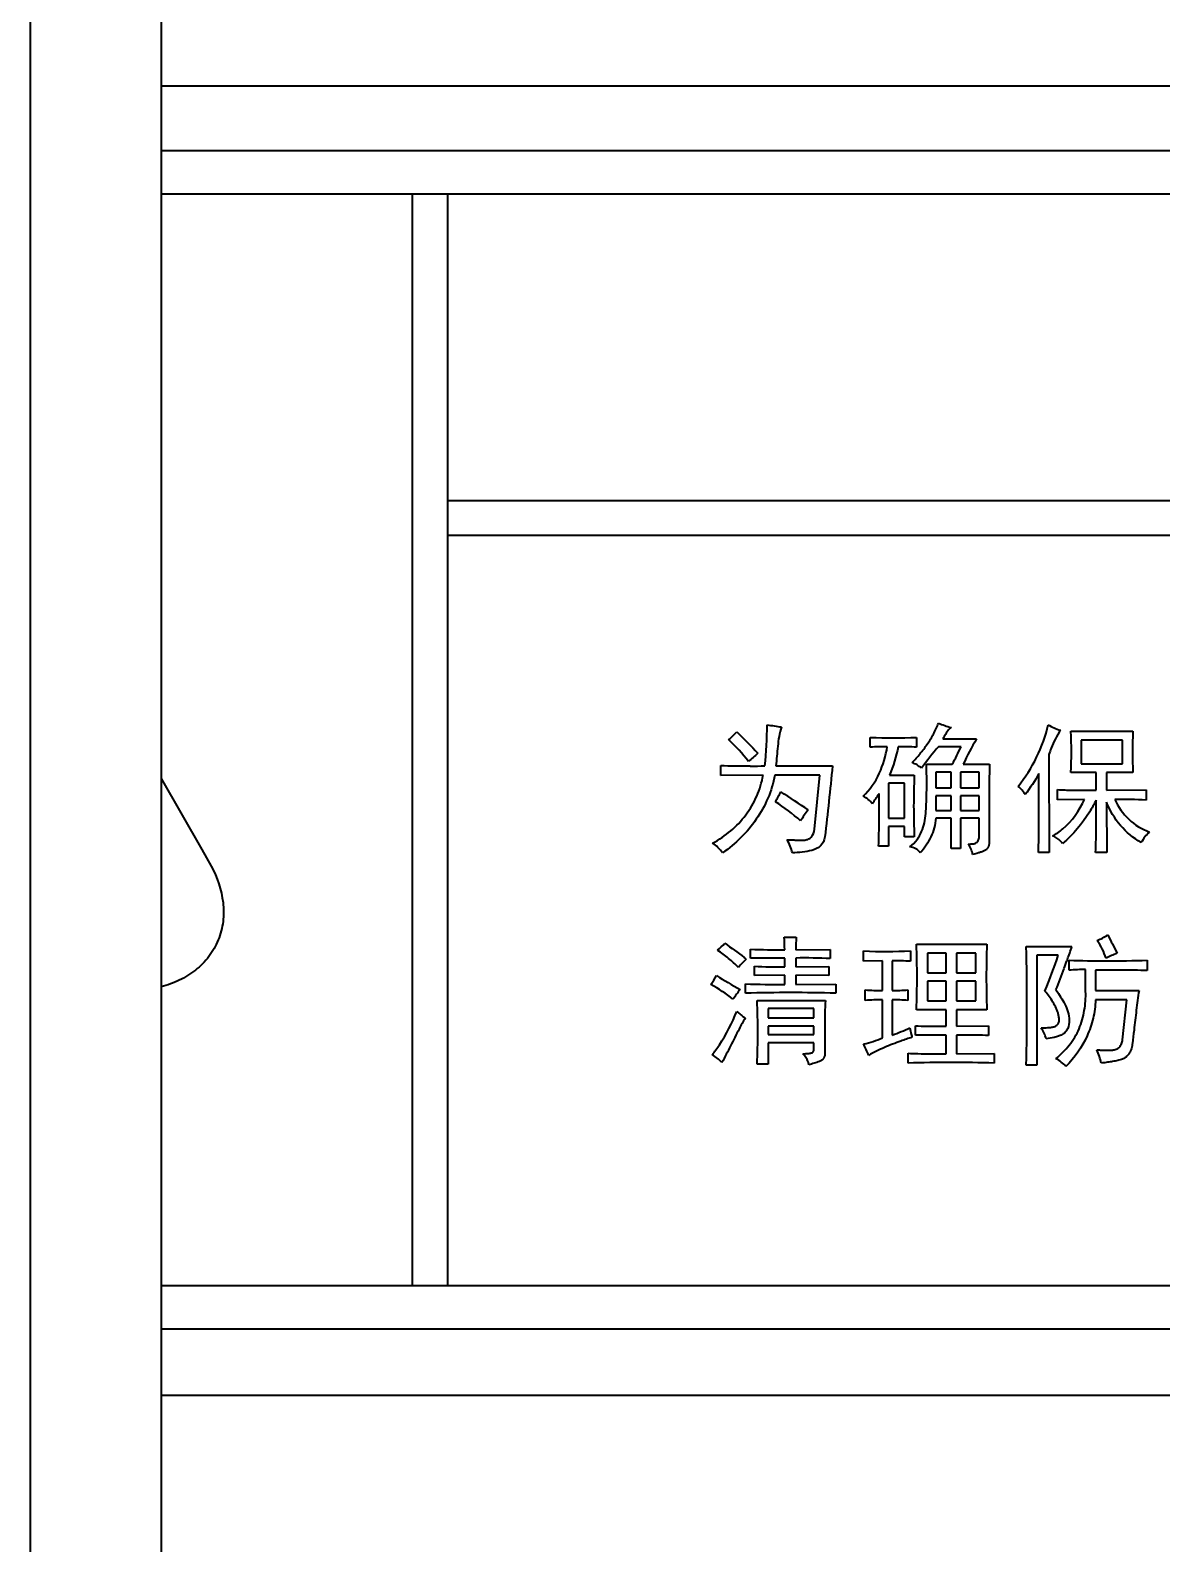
# Model space of a CAD drawing. Header units: millimetres. Extents: x 32496 to 166256, y 3504 to 23939.
# Drawn here: x 50176.64 to 50202.57, y 11581.68 to 11616.35 of the extents above; entities that cross this region are included whole.
import ezdxf

# ---------------------------------------------------------------- set-up
doc = ezdxf.new("R2010")
doc.units = ezdxf.units.MM
doc.layers.get('0').update_dxf_attribs({"lineweight": 35})

msp = doc.modelspace()

# ---------------------------------------------------------------- linework, layer by layer
at = {"linetype": 'Continuous'}
for p, q in [((50176.64, 13391.575), (50176.64, 10882.575)), ((50179.64, 13391.575), (50179.64, 10882.575)), ((50179.64, 11615.075), (50242.84, 11615.075)), ((50179.64, 11613.593), (50242.91, 11613.593)), ((50242.91, 11612.593), (50179.64, 11612.593)), ((50185.401, 11587.594), (50185.401, 11612.593)), ((50186.201, 11612.593), (50186.201, 11605.578)), ((50186.201, 11605.578), (50243.34, 11605.578)), ((50186.201, 11605.578), (50186.201, 11604.778)), ((50243.34, 11604.778), (50186.201, 11604.778)), ((50186.201, 11604.778), (50186.201, 11587.594)), ((50195.889, 11599.926), (50195.889, 11600.152)), ((50196.948, 11600.152), (50196.948, 11599.926)), ((50197.553, 11600.115), (50198.322, 11600.115)), ((50200.485, 11600.291), (50201.91, 11600.291)), ((50201.67, 11600.089), (50200.725, 11600.089)), ((50200.725, 11600.089), (50200.725, 11599.547)), ((50201.67, 11599.547), (50201.67, 11600.089)), ((50197.969, 11599.938), (50197.452, 11599.938)), ((50199.981, 11599.762), (50199.987, 11597.518)), ((50192.466, 11599.276), (50192.466, 11599.51)), ((50193.095, 11599.497), (50193.136, 11599.497)), ((50193.095, 11599.497), (50193.136, 11599.497)), ((50193.726, 11599.497), (50195.024, 11599.497)), ((50197.175, 11599.535), (50197.767, 11599.535)), ((50197.743, 11599.358), (50197.389, 11599.358)), ((50197.389, 11599.358), (50197.389, 11598.993)), ((50197.743, 11598.993), (50197.743, 11599.358)), ((50198.385, 11599.358), (50197.957, 11599.358)), ((50197.957, 11599.358), (50197.957, 11598.993)), ((50198.02, 11599.535), (50198.625, 11599.535)), ((50198.385, 11598.993), (50198.385, 11599.358)), ((50200.725, 11599.547), (50201.67, 11599.547)), ((50179.64, 11599.213), (50180.571, 11597.582)), ((50193.436, 11599.283), (50192.466, 11599.276)), ((50194.735, 11599.283), (50193.701, 11599.283)), ((50194.609, 11598.047), (50194.735, 11599.283)), ((50196.671, 11599.106), (50196.306, 11599.106)), ((50196.306, 11599.106), (50196.306, 11598.3)), ((50196.331, 11599.283), (50196.898, 11599.283)), ((50196.671, 11598.3), (50196.671, 11599.106)), ((50201.065, 11599.346), (50200.485, 11599.346)), ((50201.065, 11598.942), (50201.065, 11599.346)), ((50201.91, 11599.346), (50201.305, 11599.346)), ((50201.305, 11599.346), (50201.305, 11598.942)), ((50197.389, 11598.993), (50197.743, 11598.993)), ((50197.743, 11598.816), (50197.389, 11598.816)), ((50197.389, 11598.816), (50197.389, 11598.476)), ((50197.743, 11598.476), (50197.743, 11598.816)), ((50197.957, 11598.993), (50198.385, 11598.993)), ((50198.385, 11598.816), (50197.957, 11598.816)), ((50197.957, 11598.816), (50197.957, 11598.476)), ((50198.385, 11598.476), (50198.385, 11598.816)), ((50200.183, 11598.722), (50200.183, 11598.955)), ((50200.8, 11598.728), (50200.183, 11598.722)), ((50201.305, 11598.942), (50202.212, 11598.949)), ((50201.305, 11598.665), (50201.311, 11597.518)), ((50202.212, 11598.949), (50202.212, 11598.716)), ((50197.389, 11598.476), (50197.743, 11598.476)), ((50197.957, 11598.476), (50198.385, 11598.476)), ((50196.306, 11598.3), (50196.671, 11598.3)), ((50196.671, 11598.111), (50196.306, 11598.111)), ((50196.306, 11598.111), (50196.306, 11597.657)), ((50196.671, 11597.871), (50196.671, 11598.111)), ((50197.743, 11598.3), (50197.389, 11598.3)), ((50197.743, 11597.606), (50197.743, 11598.3)), ((50198.385, 11598.3), (50197.957, 11598.3)), ((50197.957, 11598.3), (50197.957, 11597.606)), ((50198.385, 11597.871), (50198.385, 11598.3)), ((50196.306, 11597.657), (50196.079, 11597.657)), ((50196.898, 11597.871), (50196.671, 11597.871)), ((50180.571, 11597.582), (50180.789, 11597.2)), ((50197.957, 11597.606), (50197.743, 11597.606)), ((50199.987, 11597.518), (50199.742, 11597.518)), ((50201.311, 11597.518), (50201.052, 11597.518)), ((50193.915, 11595.577), (50194.193, 11595.577)), ((50193.146, 11595.092), (50193.146, 11595.3)), ((50194.18, 11595.287), (50194.974, 11595.293)), ((50194.974, 11595.293), (50194.974, 11595.085)), ((50195.738, 11595.029), (50195.738, 11595.262)), ((50196.809, 11595.262), (50196.809, 11595.022)), ((50196.948, 11595.413), (50198.562, 11595.413)), ((50197.629, 11595.211), (50197.2, 11595.211)), ((50197.2, 11595.211), (50197.2, 11594.757)), ((50197.629, 11594.757), (50197.629, 11595.211)), ((50198.309, 11595.211), (50197.868, 11595.211)), ((50197.868, 11595.211), (50197.868, 11594.757)), ((50198.309, 11594.757), (50198.309, 11595.211)), ((50199.464, 11595.362), (50200.51, 11595.362)), ((50193.928, 11595.098), (50193.146, 11595.092)), ((50193.235, 11594.701), (50193.235, 11594.909)), ((50193.928, 11594.896), (50193.928, 11595.098)), ((50194.18, 11595.098), (50194.18, 11594.896)), ((50194.18, 11594.896), (50194.936, 11594.902)), ((50194.936, 11594.902), (50194.936, 11594.699)), ((50196.167, 11595.035), (50195.738, 11595.029)), ((50196.167, 11594.354), (50196.167, 11595.035)), ((50196.394, 11595.035), (50196.394, 11594.354)), ((50200.195, 11595.161), (50199.703, 11595.161)), ((50199.703, 11595.161), (50199.703, 11592.64)), ((50200.406, 11595.061), (50200.397, 11595.034)), ((50200.407, 11595.061), (50200.397, 11595.034)), ((50200.447, 11594.82), (50200.447, 11595.047)), ((50202.237, 11595.047), (50202.237, 11594.808)), ((50193.033, 11594.291), (50193.033, 11594.505)), ((50193.928, 11594.707), (50193.235, 11594.701)), ((50193.928, 11594.493), (50193.928, 11594.707)), ((50194.936, 11594.699), (50194.18, 11594.705)), ((50194.18, 11594.705), (50194.18, 11594.493)), ((50197.2, 11594.757), (50197.629, 11594.757)), ((50197.629, 11594.569), (50197.2, 11594.569)), ((50197.2, 11594.569), (50197.2, 11594.115)), ((50197.629, 11594.115), (50197.629, 11594.569)), ((50197.868, 11594.757), (50198.309, 11594.757)), ((50198.309, 11594.569), (50197.868, 11594.569)), ((50197.868, 11594.569), (50197.868, 11594.115)), ((50198.309, 11594.115), (50198.309, 11594.569)), ((50200.825, 11594.329), (50200.825, 11594.833)), ((50201.052, 11594.82), (50201.052, 11594.354)), ((50194.18, 11594.493), (50195.1, 11594.499)), ((50195.1, 11594.499), (50195.1, 11594.291)), ((50195.776, 11594.127), (50195.776, 11594.367)), ((50196.747, 11594.367), (50196.747, 11594.127)), ((50201.052, 11594.354), (50202.048, 11594.354)), ((50193.298, 11594.127), (50194.861, 11594.127)), ((50194.596, 11593.938), (50193.55, 11593.938)), ((50193.55, 11593.938), (50193.55, 11593.724)), ((50194.596, 11593.724), (50194.596, 11593.938)), ((50196.167, 11593.27), (50196.167, 11594.14)), ((50196.394, 11594.14), (50196.394, 11593.333)), ((50197.629, 11593.913), (50196.948, 11593.913)), ((50197.2, 11594.115), (50197.629, 11594.115)), ((50197.629, 11593.535), (50197.629, 11593.913)), ((50197.868, 11594.115), (50198.309, 11594.115)), ((50198.562, 11593.913), (50197.868, 11593.913)), ((50197.868, 11593.913), (50197.868, 11593.535)), ((50201.771, 11594.14), (50201.052, 11594.14)), ((50201.67, 11593.22), (50201.771, 11594.14)), ((50193.55, 11593.724), (50194.596, 11593.724)), ((50194.596, 11593.535), (50193.55, 11593.535)), ((50193.55, 11593.535), (50193.55, 11593.346)), ((50194.596, 11593.346), (50194.596, 11593.535)), ((50196.923, 11593.327), (50196.923, 11593.547)), ((50197.868, 11593.535), (50198.599, 11593.541)), ((50198.599, 11593.541), (50198.599, 11593.32)), ((50193.55, 11593.346), (50194.596, 11593.346)), ((50194.596, 11593.157), (50193.55, 11593.157)), ((50193.55, 11593.157), (50193.55, 11592.665)), ((50194.596, 11592.98), (50194.596, 11593.157)), ((50197.629, 11593.333), (50196.923, 11593.327)), ((50197.629, 11592.905), (50197.629, 11593.333)), ((50197.868, 11593.333), (50197.868, 11592.905)), ((50196.759, 11592.69), (50196.759, 11592.917)), ((50197.868, 11592.905), (50198.726, 11592.911)), ((50198.726, 11592.911), (50198.726, 11592.69)), ((50193.55, 11592.665), (50193.298, 11592.665)), ((50199.703, 11592.64), (50199.464, 11592.64)), ((50179.64, 11587.594), (50185.401, 11587.594)), ((50185.401, 11587.594), (50186.201, 11587.594)), ((50186.201, 11587.594), (50242.91, 11587.594)), ((50242.91, 11586.594), (50179.64, 11586.594)), ((50242.84, 11585.075), (50179.64, 11585.075))]:
    msp.add_line(p, q, dxfattribs=at)
for centre, radius, start, end in [((50198.16, 11602.045), 1.717, 245.6676, 255.9429), ((50242.249, 11544.089), 74.143, 131.30395, 131.52509), ((50193.914, 11601.713), 4.426, 330.5233, 336.3632), ((50193.214, 11655.564), 56.068, 269.9199, 270.2659), ((50179.322, 11576.208), 26.943, 55.7904, 57.3961), ((50161.224, 11620.662), 41.118, 327.5962, 327.9913), ((50196.201, 11598.385), 0.951, 308.8101, 323.0423), ((50196.216, 11598.374), 0.933, 323.0737, 325.965), ((50184.334, 11600.753), 17.051, 340.4993, 341.5696), ((50188.993, 11590.009), 6.486, 51.3258, 51.8561), ((50191.802, 11597.793), 8.796, 336.8951, 342.5848), ((50181.95, 11601.622), 19.588, 338.2593, 339.8091), ((50183.554, 11601.031), 17.879, 339.8159, 340.4034), ((50201.395, 11624.251), 29.219, 268.1405, 269.7976), ((50201.381, 11618.858), 23.826, 269.7854, 272.0582), ((50190.59, 11591.508), 3.41, 50.8488, 61.0813), ((50194.067, 11556.435), 37.871, 88.436, 91.564), ((50196.393, 11599.202), 4.848, 270.0076, 274.181), ((50195.342, 11596.817), 3.868, 229.5151, 233.1085), ((50175.128, 11593.396), 18.184, 357.6964, 2.3036), ((50196.393, 11589.29), 4.85, 85.82, 89.9913), ((50189.406, 11590.259), 6.953, 22.0317, 24.4044), ((50198.906, 11593.866), 2.14, 193.8762, 195.1876), ((50199.02, 11593.896), 2.257, 195.1815, 195.7697)]:
    msp.add_arc(centre, radius, start, end, dxfattribs=at)
for points in [[(50193.474, 11599.497), (50193.511, 11599.811), (50193.525, 11600.127), (50193.524, 11600.442)], [(50193.524, 11600.442), (50193.633, 11600.422), (50193.743, 11600.403), (50193.853, 11600.392)], [(50199.969, 11600.442), (50200.05, 11600.382), (50200.148, 11600.344), (50200.246, 11600.316)], [(50192.642, 11600.102), (50192.711, 11600.155), (50192.775, 11600.213), (50192.831, 11600.279)], [(50193.096, 11599.598), (50192.965, 11599.783), (50192.806, 11599.946), (50192.642, 11600.102)], [(50192.831, 11600.279), (50192.996, 11600.12), (50193.161, 11599.96), (50193.31, 11599.787)], [(50195.889, 11600.152), (50196.242, 11600.135), (50196.596, 11600.133), (50196.948, 11600.152)], [(50198.322, 11600.115), (50198.215, 11599.925), (50198.108, 11599.734), (50198.02, 11599.535)], [(50200.485, 11599.346), (50200.502, 11599.66), (50200.504, 11599.976), (50200.485, 11600.291)], [(50201.91, 11600.291), (50201.893, 11599.976), (50201.891, 11599.66), (50201.91, 11599.346)], [(50196.28, 11599.938), (50196.15, 11599.938), (50196.019, 11599.936), (50195.889, 11599.926)], [(50196.532, 11599.938), (50196.484, 11599.715), (50196.419, 11599.494), (50196.331, 11599.283)], [(50196.948, 11599.926), (50196.81, 11599.936), (50196.671, 11599.939), (50196.532, 11599.938)], [(50197.452, 11599.938), (50197.317, 11599.779), (50197.188, 11599.614), (50197.062, 11599.447)], [(50192.466, 11599.51), (50192.676, 11599.5), (50192.885, 11599.497), (50193.095, 11599.497)], [(50195.024, 11599.497), (50194.972, 11598.954), (50194.911, 11598.413), (50194.848, 11597.871)], [(50197.062, 11599.447), (50196.999, 11599.501), (50196.926, 11599.546), (50196.847, 11599.573)], [(50196.898, 11599.283), (50196.878, 11598.813), (50196.88, 11598.341), (50196.898, 11597.871)], [(50199.439, 11598.842), (50199.398, 11598.914), (50199.342, 11598.981), (50199.275, 11599.03)], [(50199.754, 11599.321), (50199.658, 11599.156), (50199.556, 11598.993), (50199.439, 11598.842)], [(50193.714, 11598.678), (50193.76, 11598.751), (50193.804, 11598.826), (50193.84, 11598.905)], [(50194.294, 11598.237), (50194.114, 11598.4), (50193.92, 11598.549), (50193.714, 11598.678)], [(50195.94, 11598.627), (50195.884, 11598.701), (50195.807, 11598.76), (50195.726, 11598.804)], [(50202.212, 11598.716), (50201.973, 11598.729), (50201.733, 11598.73), (50201.494, 11598.728)], [(50194.47, 11598.489), (50194.399, 11598.415), (50194.344, 11598.326), (50194.294, 11598.237)], [(50202.288, 11597.984), (50202.211, 11597.917), (50202.15, 11597.833), (50202.099, 11597.745)], [(50192.504, 11597.506), (50192.439, 11597.591), (50192.366, 11597.674), (50192.277, 11597.732)], [(50194.104, 11597.506), (50194.082, 11597.612), (50194.041, 11597.719), (50193.978, 11597.808)], [(50198.234, 11597.468), (50198.225, 11597.554), (50198.186, 11597.639), (50198.133, 11597.707)], [(50193.928, 11595.287), (50193.928, 11595.384), (50193.924, 11595.481), (50193.915, 11595.577)], [(50194.193, 11595.577), (50194.185, 11595.481), (50194.18, 11595.384), (50194.18, 11595.287)], [(50201.09, 11595.501), (50201.175, 11595.532), (50201.258, 11595.573), (50201.33, 11595.627)], [(50201.33, 11595.627), (50201.402, 11595.489), (50201.474, 11595.351), (50201.544, 11595.211)], [(50192.39, 11595.274), (50192.449, 11595.325), (50192.505, 11595.379), (50192.554, 11595.438)], [(50192.554, 11595.438), (50192.704, 11595.331), (50192.854, 11595.224), (50192.999, 11595.11)], [(50193.146, 11595.3), (50193.407, 11595.286), (50193.667, 11595.286), (50193.928, 11595.287)], [(50195.738, 11595.262), (50196.095, 11595.24), (50196.453, 11595.243), (50196.809, 11595.262)], [(50196.948, 11593.913), (50196.965, 11594.413), (50196.967, 11594.913), (50196.948, 11595.413)], [(50198.562, 11595.413), (50198.543, 11594.913), (50198.545, 11594.413), (50198.562, 11593.913)], [(50199.464, 11592.64), (50199.487, 11593.547), (50199.484, 11594.455), (50199.464, 11595.362)], [(50201.292, 11595.098), (50201.244, 11595.24), (50201.178, 11595.379), (50201.09, 11595.501)], [(50201.544, 11595.211), (50201.462, 11595.17), (50201.377, 11595.133), (50201.292, 11595.098)], [(50193.046, 11595.073), (50192.981, 11595.016), (50192.921, 11594.953), (50192.869, 11594.884)], [(50193.235, 11594.909), (50193.465, 11594.896), (50193.697, 11594.895), (50193.928, 11594.896)], [(50194.974, 11595.085), (50194.71, 11595.099), (50194.445, 11595.1), (50194.18, 11595.098)], [(50196.809, 11595.022), (50196.671, 11595.033), (50196.532, 11595.037), (50196.394, 11595.035)], [(50192.239, 11594.493), (50192.285, 11594.557), (50192.327, 11594.625), (50192.365, 11594.694)], [(50192.365, 11594.694), (50192.542, 11594.584), (50192.724, 11594.48), (50192.907, 11594.379)], [(50193.033, 11594.505), (50193.331, 11594.492), (50193.63, 11594.491), (50193.928, 11594.493)], [(50200.825, 11594.833), (50200.699, 11594.833), (50200.573, 11594.829), (50200.447, 11594.82)], [(50192.907, 11594.379), (50192.85, 11594.306), (50192.795, 11594.23), (50192.743, 11594.152)], [(50195.776, 11594.367), (50195.906, 11594.358), (50196.036, 11594.354), (50196.167, 11594.354)], [(50196.167, 11594.14), (50196.036, 11594.14), (50195.906, 11594.137), (50195.776, 11594.127)], [(50196.394, 11593.333), (50196.53, 11593.383), (50196.665, 11593.437), (50196.797, 11593.497)], [(50196.797, 11593.497), (50196.807, 11593.448), (50196.817, 11593.4), (50196.829, 11593.353)], [(50199.918, 11593.245), (50199.9, 11593.335), (50199.857, 11593.421), (50199.805, 11593.497)], [(50195.738, 11593.132), (50195.886, 11593.157), (50196.029, 11593.21), (50196.167, 11593.27)], [(50192.491, 11592.703), (50192.423, 11592.771), (50192.349, 11592.835), (50192.264, 11592.879)], [(50200.372, 11592.615), (50200.308, 11592.686), (50200.231, 11592.748), (50200.145, 11592.791)], [(50201.179, 11592.69), (50201.161, 11592.795), (50201.125, 11592.898), (50201.078, 11592.993)]]:
    msp.add_open_spline(points, degree=3, dxfattribs=at)
for points, knots in [([(50196.847, 11599.573), (50196.911, 11599.639), (50197.032, 11599.775), (50197.2, 11599.993), (50197.346, 11600.226), (50197.421, 11600.394), (50197.452, 11600.48)], [0, 0, 0, 0, 0.249941, 0.500009, 0.749991, 1, 1, 1, 1]), ([(50199.275, 11599.03), (50199.443, 11599.234), (50199.73, 11599.684), (50199.906, 11600.186), (50199.969, 11600.442)], [0, 0, 0, 0, 0.499882, 1, 1, 1, 1]), ([(50193.853, 11600.392), (50193.83, 11600.32), (50193.793, 11600.173), (50193.768, 11599.948), (50193.751, 11599.722), (50193.734, 11599.572), (50193.726, 11599.497)], [0, 0, 0, 0, 0.250092, 0.499971, 0.750043, 1, 1, 1, 1]), ([(50197.743, 11600.379), (50197.722, 11600.362), (50197.672, 11600.314), (50197.613, 11600.222), (50197.572, 11600.151), (50197.553, 11600.115)], [0, 0, 0, 0, 0.25018, 0.624988, 1, 1, 1, 1]), ([(50200.246, 11600.316), (50200.203, 11600.252), (50200.127, 11600.118), (50200.046, 11599.929), (50199.999, 11599.81), (50199.981, 11599.762)], [0, 0, 0, 0, 0.374937, 0.749993, 1, 1, 1, 1]), ([(50195.726, 11598.804), (50195.882, 11598.949), (50196.128, 11599.313), (50196.245, 11599.728), (50196.28, 11599.938)], [0, 0, 0, 0, 0.499344, 1, 1, 1, 1]), ([(50196.988, 11597.852), (50197.028, 11597.911), (50197.096, 11598.039), (50197.147, 11598.249), (50197.166, 11598.463), (50197.18, 11598.749), (50197.186, 11599.106), (50197.18, 11599.392), (50197.175, 11599.535)], [0, 0, 0, 0, 0.125258, 0.250058, 0.375336, 0.500276, 0.750114, 1, 1, 1, 1]), ([(50198.625, 11599.535), (50198.62, 11599.389), (50198.61, 11599.024), (50198.612, 11598.44), (50198.612, 11598.002), (50198.612, 11597.783)], [0, 0, 0, 0, 0.250004, 0.625, 1, 1, 1, 1]), ([(50192.277, 11597.732), (50192.425, 11597.809), (50192.705, 11597.995), (50193.05, 11598.363), (50193.305, 11598.797), (50193.404, 11599.119), (50193.436, 11599.283)], [0, 0, 0, 0, 0.249992, 0.499989, 0.749992, 1, 1, 1, 1]), ([(50193.701, 11599.283), (50193.635, 11598.925), (50193.337, 11598.232), (50192.801, 11597.716), (50192.504, 11597.506)], [0, 0, 0, 0, 0.499597, 1, 1, 1, 1]), ([(50199.742, 11597.518), (50199.747, 11597.668), (50199.756, 11598.044), (50199.754, 11598.645), (50199.754, 11599.096), (50199.754, 11599.321)], [0, 0, 0, 0, 0.250004, 0.625, 1, 1, 1, 1]), ([(50196.079, 11597.657), (50196.083, 11597.758), (50196.092, 11598.01), (50196.092, 11598.413), (50196.091, 11598.716), (50196.091, 11598.867)], [0, 0, 0, 0, 0.250006, 0.624999, 1, 1, 1, 1]), ([(50200.069, 11597.896), (50200.152, 11597.94), (50200.46, 11598.155), (50200.678, 11598.477), (50200.8, 11598.728)], [0, 0, 0, 0, 0.25113, 1, 1, 1, 1]), ([(50200.183, 11598.955), (50200.293, 11598.948), (50200.513, 11598.94), (50200.808, 11598.943), (50200.992, 11598.942), (50201.065, 11598.942)], [0, 0, 0, 0, 0.374988, 0.75, 1, 1, 1, 1]), ([(50201.065, 11598.716), (50201.018, 11598.621), (50200.814, 11598.253), (50200.538, 11597.922), (50200.296, 11597.72)], [0, 0, 0, 0, 0.250691, 1, 1, 1, 1]), ([(50201.052, 11597.518), (50201.057, 11597.618), (50201.067, 11597.867), (50201.065, 11598.267), (50201.066, 11598.566), (50201.065, 11598.716)], [0, 0, 0, 0, 0.250008, 0.624999, 1, 1, 1, 1]), ([(50202.099, 11597.745), (50201.918, 11597.842), (50201.593, 11598.114), (50201.384, 11598.475), (50201.305, 11598.665)], [0, 0, 0, 0, 0.499611, 1, 1, 1, 1]), ([(50201.494, 11598.728), (50201.57, 11598.559), (50201.788, 11598.247), (50202.114, 11598.048), (50202.288, 11597.984)], [0, 0, 0, 0, 0.500059, 1, 1, 1, 1]), ([(50193.978, 11597.808), (50194.01, 11597.806), (50194.075, 11597.803), (50194.171, 11597.801), (50194.268, 11597.799), (50194.364, 11597.797), (50194.462, 11597.809), (50194.574, 11597.882), (50194.603, 11597.984), (50194.609, 11598.047)], [0, 0, 0, 0, 0.125385, 0.250797, 0.376103, 0.501677, 0.626983, 0.752254, 1, 1, 1, 1]), ([(50197.389, 11598.3), (50197.38, 11598.153), (50197.298, 11597.863), (50197.132, 11597.617), (50197.036, 11597.506)], [0, 0, 0, 0, 0.49944, 1, 1, 1, 1]), ([(50194.848, 11597.871), (50194.838, 11597.797), (50194.772, 11597.645), (50194.554, 11597.552), (50194.331, 11597.523), (50194.18, 11597.509), (50194.104, 11597.506)], [0, 0, 0, 0, 0.248469, 0.497751, 0.748797, 1, 1, 1, 1]), ([(50197.036, 11597.506), (50197.009, 11597.544), (50196.937, 11597.609), (50196.844, 11597.639), (50196.797, 11597.644)], [0, 0, 0, 0, 0.500075, 1, 1, 1, 1]), ([(50198.133, 11597.707), (50198.162, 11597.707), (50198.218, 11597.711), (50198.306, 11597.72), (50198.371, 11597.785), (50198.384, 11597.842), (50198.385, 11597.871)], [0, 0, 0, 0, 0.249873, 0.50085, 0.749907, 1, 1, 1, 1]), ([(50198.612, 11597.783), (50198.619, 11597.737), (50198.612, 11597.664), (50198.558, 11597.587), (50198.499, 11597.548), (50198.434, 11597.524), (50198.346, 11597.497), (50198.279, 11597.478), (50198.234, 11597.468)], [0, 0, 0, 0, 0.248836, 0.373572, 0.499448, 0.624614, 0.749776, 1, 1, 1, 1]), ([(50200.296, 11597.72), (50200.283, 11597.74), (50200.221, 11597.815), (50200.136, 11597.868), (50200.069, 11597.896)], [0, 0, 0, 0, 0.251072, 1, 1, 1, 1]), ([(50180.789, 11597.2), (50180.924, 11596.943), (50181.072, 11596.519), (50181.076, 11595.933), (50180.966, 11595.504), (50180.748, 11595.119), (50180.434, 11594.808), (50180.06, 11594.575), (50179.784, 11594.474), (50179.643, 11594.439)], [0, 0, 0, 0, 0.249272, 0.374331, 0.499509, 0.624689, 0.749696, 0.874962, 1, 1, 1, 1]), ([(50192.869, 11594.884), (50192.796, 11594.956), (50192.641, 11595.093), (50192.477, 11595.219), (50192.39, 11595.274)], [0, 0, 0, 0, 0.50004, 1, 1, 1, 1]), ([(50202.237, 11594.808), (50202.139, 11594.813), (50201.892, 11594.823), (50201.497, 11594.821), (50201.2, 11594.821), (50201.052, 11594.82)], [0, 0, 0, 0, 0.250008, 0.624999, 1, 1, 1, 1]), ([(50199.805, 11593.497), (50199.831, 11593.497), (50199.883, 11593.498), (50199.961, 11593.503), (50200.039, 11593.51), (50200.117, 11593.525), (50200.186, 11593.569), (50200.222, 11593.644), (50200.217, 11593.724), (50200.203, 11593.801), (50200.181, 11593.876), (50200.14, 11593.973), (50200.077, 11594.088), (50199.989, 11594.217), (50199.925, 11594.301), (50199.893, 11594.342)], [0, 0, 0, 0, 0.062499, 0.12495, 0.187517, 0.250014, 0.312543, 0.375057, 0.437586, 0.500161, 0.562587, 0.625129, 0.750066, 0.875028, 1, 1, 1, 1]), ([(50200.145, 11594.367), (50200.182, 11594.315), (50200.252, 11594.208), (50200.351, 11594.043), (50200.424, 11593.865), (50200.457, 11593.675), (50200.436, 11593.511), (50200.366, 11593.401), (50200.288, 11593.341), (50200.2, 11593.302), (50200.076, 11593.268), (50199.982, 11593.252), (50199.918, 11593.245)], [0, 0, 0, 0, 0.124976, 0.249982, 0.374949, 0.499839, 0.624428, 0.687121, 0.749715, 0.812496, 0.875023, 1, 1, 1, 1]), ([(50200.145, 11592.791), (50200.257, 11592.883), (50200.461, 11593.093), (50200.694, 11593.467), (50200.808, 11593.892), (50200.83, 11594.184), (50200.825, 11594.329)], [0, 0, 0, 0, 0.249998, 0.499986, 0.749998, 1, 1, 1, 1]), ([(50202.048, 11594.354), (50202.026, 11594.203), (50201.984, 11593.901), (50201.94, 11593.497), (50201.909, 11593.245), (50201.897, 11593.144)], [0, 0, 0, 0, 0.374996, 0.749999, 1, 1, 1, 1]), ([(50192.264, 11592.879), (50192.324, 11592.954), (50192.549, 11593.265), (50192.721, 11593.61), (50192.831, 11593.875)], [0, 0, 0, 0, 0.25024, 1, 1, 1, 1]), ([(50194.861, 11594.127), (50194.856, 11594.027), (50194.846, 11593.778), (50194.848, 11593.379), (50194.848, 11593.08), (50194.848, 11592.93)], [0, 0, 0, 0, 0.250008, 0.624999, 1, 1, 1, 1]), ([(50201.052, 11594.14), (50201.047, 11593.998), (50201.009, 11593.713), (50200.824, 11593.174), (50200.571, 11592.816), (50200.372, 11592.615)], [0, 0, 0, 0, 0.250446, 0.500964, 1, 1, 1, 1]), ([(50193.021, 11593.724), (50192.974, 11593.64), (50192.859, 11593.43), (50192.69, 11593.086), (50192.557, 11592.83), (50192.491, 11592.703)], [0, 0, 0, 0, 0.250007, 0.625001, 1, 1, 1, 1]), ([(50196.923, 11593.547), (50197.011, 11593.541), (50197.188, 11593.532), (50197.423, 11593.535), (50197.57, 11593.535), (50197.629, 11593.535)], [0, 0, 0, 0, 0.374979, 0.749999, 1, 1, 1, 1]), ([(50196.847, 11593.283), (50196.762, 11593.255), (50196.549, 11593.181), (50196.212, 11593.054), (50195.969, 11592.934), (50195.852, 11592.867)], [0, 0, 0, 0, 0.250008, 0.625049, 1, 1, 1, 1]), ([(50198.599, 11593.32), (50198.508, 11593.327), (50198.325, 11593.336), (50198.082, 11593.333), (50197.929, 11593.333), (50197.868, 11593.333)], [0, 0, 0, 0, 0.374982, 0.749999, 1, 1, 1, 1]), ([(50201.078, 11592.993), (50201.107, 11592.992), (50201.167, 11592.99), (50201.257, 11592.989), (50201.347, 11592.987), (50201.437, 11592.986), (50201.525, 11593.004), (50201.606, 11593.051), (50201.651, 11593.132), (50201.666, 11593.19), (50201.67, 11593.22)], [0, 0, 0, 0, 0.125001, 0.249968, 0.375022, 0.499983, 0.625068, 0.750051, 0.87501, 1, 1, 1, 1]), ([(50201.897, 11593.144), (50201.895, 11593.105), (50201.88, 11593.026), (50201.834, 11592.915), (50201.754, 11592.823), (50201.647, 11592.767), (50201.53, 11592.742), (50201.414, 11592.722), (50201.296, 11592.704), (50201.218, 11592.694), (50201.179, 11592.69)], [0, 0, 0, 0, 0.12484, 0.250569, 0.375057, 0.500559, 0.625415, 0.750375, 0.875151, 1, 1, 1, 1]), ([(50194.344, 11592.905), (50194.368, 11592.905), (50194.415, 11592.906), (50194.473, 11592.911), (50194.52, 11592.918), (50194.553, 11592.928), (50194.586, 11592.944), (50194.595, 11592.968), (50194.596, 11592.98)], [0, 0, 0, 0, 0.250071, 0.50017, 0.625175, 0.75007, 0.875504, 1, 1, 1, 1]), ([(50194.483, 11592.652), (50194.48, 11592.677), (50194.464, 11592.736), (50194.415, 11592.821), (50194.369, 11592.878), (50194.344, 11592.905)], [0, 0, 0, 0, 0.250259, 0.624997, 1, 1, 1, 1]), ([(50194.848, 11592.93), (50194.85, 11592.909), (50194.847, 11592.866), (50194.827, 11592.804), (50194.785, 11592.754), (50194.727, 11592.725), (50194.666, 11592.707), (50194.605, 11592.688), (50194.544, 11592.669), (50194.503, 11592.658), (50194.483, 11592.652)], [0, 0, 0, 0, 0.124819, 0.251088, 0.374967, 0.500774, 0.625646, 0.750322, 0.875192, 1, 1, 1, 1]), ([(50196.759, 11592.917), (50196.831, 11592.913), (50197.013, 11592.903), (50197.303, 11592.905), (50197.52, 11592.904), (50197.629, 11592.905)], [0, 0, 0, 0, 0.250013, 0.624999, 1, 1, 1, 1]), ([(50198.726, 11592.69), (50198.398, 11592.7), (50197.742, 11592.71), (50197.087, 11592.702), (50196.759, 11592.69)], [0, 0, 0, 0, 0.500003, 1, 1, 1, 1])]:
    msp.add_open_spline(points, degree=3, knots=knots, dxfattribs=at)

doc.saveas('drawing.dxf')
